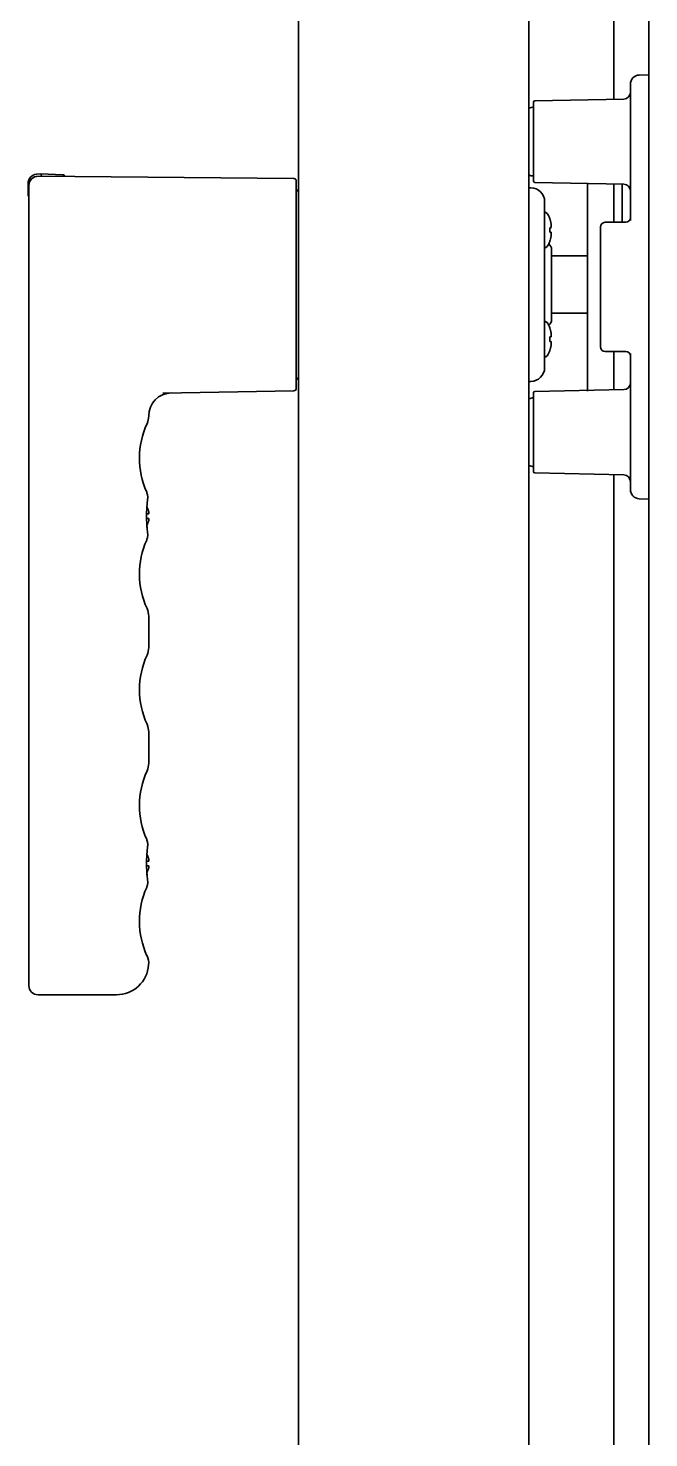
# Model space of a CAD drawing. Extents: x 6336 to 10269, y -393 to 3371.
# Drawn here: x 7337.4 to 7472.1, y 1576.5 to 1882.1 of the extents above; entities that cross this region are included whole.
import ezdxf

# ---------------------------------------------------------------- set-up
doc = ezdxf.new("R2010")
doc.units = 0
doc.header["$LTSCALE"] = 5
doc.layers.add('1', color=7, linetype='CONTINUOUS', true_color=0xffffff)

msp = doc.modelspace()

# ---------------------------------------------------------------- linework, layer by layer
at = {"layer": '1', "color": 7, "linetype": 'Continuous', "lineweight": 35}
for p, q in [((7396.07, 1400.78), (7396.07, 2252.28)), ((7446.07, 1400.78), (7446.07, 2252.28)), ((7472.07, 1374.13), (7472.07, 2252.53)), ((7464.48, 1866.66), (7464.48, 2217.57)), ((7470, 1871.95), (7472.07, 1872.03)), ((7468.07, 1864.96), (7468.07, 1869.96)), ((7447.07, 1848.95), (7447.07, 1866.1)), ((7466.64, 1866.76), (7447.31, 1866.35)), ((7468.07, 1840.45), (7468.07, 1864.96)), ((7340.17, 1850.53), (7339.25, 1850.45)), ((7339.59, 1850.01), (7395.08, 1849.53)), ((7340.17, 1850.53), (7344.94, 1850.36)), ((7337.42, 1848.45), (7337.42, 1845.82)), ((7337.57, 1674.53), (7337.57, 1848.01)), ((7395.57, 1849.03), (7395.57, 1804.02)), ((7395.57, 1843.06), (7395.57, 1846.55)), ((7446.51, 1847.52), (7446.07, 1847.52)), ((7447.31, 1848.7), (7466.64, 1848.3)), ((7458.74, 1848.46), (7458.74, 1803.41)), ((7464.48, 1840.03), (7464.48, 1848.39)), ((7466.31, 1840.03), (7466.31, 1848.31)), ((7449.47, 1844.52), (7449.47, 1808.53)), ((7450.57, 1840.87), (7450.58, 1840.87)), ((7465.52, 1840.03), (7462.57, 1840.03)), ((7465.52, 1840.03), (7467.07, 1840.03)), ((7395.57, 1835.07), (7395.57, 1838.12)), ((7450.57, 1838.87), (7450.91, 1838.87)), ((7450.91, 1837.87), (7450.57, 1837.87)), ((7461.57, 1839.03), (7461.57, 1813.03)), ((7450.58, 1835.87), (7450.57, 1835.87)), ((7450.97, 1834.13), (7450.97, 1818.92)), ((7450.97, 1832.73), (7458.74, 1832.73)), ((7395.57, 1816.91), (7395.57, 1821.41)), ((7450.97, 1820.33), (7458.74, 1820.33)), ((7395.57, 1814.93), (7395.57, 1815.75)), ((7450.57, 1817.18), (7450.58, 1817.18)), ((7450.57, 1815.18), (7450.91, 1815.18)), ((7450.91, 1814.18), (7450.57, 1814.18)), ((7450.58, 1812.18), (7450.57, 1812.18)), ((7465.52, 1812.03), (7462.57, 1812.03)), ((7464.48, 1803.66), (7464.48, 1812.03)), ((7467.07, 1812.03), (7465.52, 1812.03)), ((7468.07, 1787.09), (7468.07, 1811.6)), ((7395.08, 1803.52), (7366.66, 1803.02)), ((7446.51, 1805.53), (7446.07, 1805.53)), ((7466.64, 1803.76), (7447.31, 1803.35)), ((7447.07, 1785.95), (7447.07, 1803.1)), ((7447.31, 1785.7), (7466.64, 1785.3)), ((7464.48, 1447.26), (7464.48, 1785.39)), ((7468.07, 1782.1), (7468.07, 1787.09)), ((7363.14, 1781.53), (7363.16, 1781.47)), ((7363.17, 1781.45), (7363.16, 1781.47)), ((7363.2, 1781.33), (7363.17, 1781.45)), ((7363.29, 1781.03), (7363.2, 1781.33)), ((7363.35, 1780.4), (7363.28, 1781.04)), ((7363.32, 1779.8), (7363.35, 1780.4)), ((7363.32, 1779.8), (7363.32, 1779.8)), ((7363.32, 1779.8), (7363.32, 1779.8)), ((7472.07, 1780.03), (7470, 1780.1)), ((7363.07, 1776.83), (7363.57, 1776.83)), ((7363.07, 1775.83), (7363.07, 1776.33)), ((7363.57, 1775.83), (7363.07, 1775.83)), ((7363.16, 1778.37), (7363.16, 1778.38)), ((7363.16, 1778.37), (7363.16, 1778.38)), ((7363.16, 1774.27), (7363.16, 1774.28)), ((7363.16, 1774.27), (7363.16, 1774.28)), ((7363.32, 1772.85), (7363.32, 1772.85)), ((7363.14, 1771.12), (7363.16, 1771.18)), ((7363.16, 1771.18), (7363.19, 1771.28)), ((7363.19, 1771.28), (7363.2, 1771.32)), ((7363.28, 1771.62), (7363.29, 1771.63)), ((7363.57, 1754.61), (7363.57, 1747.84)), ((7363.57, 1729.51), (7363.57, 1722.74)), ((7363.14, 1706.23), (7363.16, 1706.17)), ((7363.17, 1706.15), (7363.16, 1706.17)), ((7363.17, 1706.15), (7363.16, 1706.17)), ((7363.2, 1706.03), (7363.17, 1706.15)), ((7363.29, 1705.73), (7363.2, 1706.03)), ((7363.35, 1705.1), (7363.28, 1705.74)), ((7363.16, 1703.07), (7363.16, 1703.08)), ((7363.16, 1703.07), (7363.16, 1703.08)), ((7363.23, 1703.83), (7363.32, 1704.5)), ((7363.32, 1704.5), (7363.35, 1705.1)), ((7363.32, 1704.5), (7363.32, 1704.5)), ((7363.32, 1704.5), (7363.32, 1704.5)), ((7363.07, 1701.53), (7363.57, 1701.53)), ((7363.07, 1700.53), (7363.07, 1701.03)), ((7363.57, 1700.53), (7363.07, 1700.53)), ((7363.16, 1698.97), (7363.16, 1698.98)), ((7363.16, 1698.97), (7363.16, 1698.98)), ((7363.32, 1697.55), (7363.32, 1697.55)), ((7363.32, 1697.55), (7363.32, 1697.55)), ((7363.14, 1695.82), (7363.16, 1695.88)), ((7363.16, 1695.88), (7363.19, 1695.98)), ((7363.19, 1695.98), (7363.2, 1696.02)), ((7363.28, 1696.32), (7363.29, 1696.33)), ((7356.57, 1672.53), (7339.57, 1672.53))]:
    msp.add_line(p, q, dxfattribs=at)
for points in [[(7363.21, 1796.37), (7363.38, 1796.83), (7363.55, 1797.59), (7363.57, 1798.04)], [(7363.23, 1773.51), (7363.13, 1774.56), (7363.07, 1775.72), (7363.07, 1776.9), (7363.13, 1778.06), (7363.23, 1779.11), (7363.32, 1779.8)], [(7363.32, 1779.8), (7363.35, 1780.38), (7363.29, 1781.03)], [(7363.32, 1772.85), (7363.23, 1773.54), (7363.18, 1774.01)], [(7363.2, 1771.32), (7363.28, 1771.61), (7363.35, 1772.25), (7363.32, 1772.85)], [(7363.29, 1771.63), (7363.35, 1772.28), (7363.32, 1772.85)], [(7363.57, 1754.61), (7363.55, 1755.07), (7363.38, 1755.83), (7363.21, 1756.28)], [(7363.21, 1746.17), (7363.38, 1746.63), (7363.55, 1747.39), (7363.57, 1747.84)], [(7363.57, 1729.51), (7363.55, 1729.97), (7363.38, 1730.73), (7363.21, 1731.18)], [(7363.21, 1721.07), (7363.38, 1721.53), (7363.55, 1722.29), (7363.57, 1722.74)], [(7363.32, 1704.5), (7363.35, 1705.08), (7363.29, 1705.73)], [(7363.23, 1698.21), (7363.13, 1699.26), (7363.07, 1700.42), (7363.07, 1701.6), (7363.13, 1702.76), (7363.23, 1703.81), (7363.32, 1704.5)], [(7363.32, 1697.55), (7363.23, 1698.24), (7363.18, 1698.71)], [(7363.2, 1696.02), (7363.28, 1696.31), (7363.35, 1696.95), (7363.32, 1697.55)], [(7363.29, 1696.33), (7363.35, 1696.98), (7363.32, 1697.55)]]:
    msp.add_lwpolyline(points, dxfattribs=at)
for centre, radius, start, end in [((7470.07, 1869.96), 2, 92, 180), ((7466.57, 1868.25), 1.5, 272.5, 0), ((7447.33, 1862.03), 3, 94.891, 114.7456), ((7447.32, 1866.1), 0.25, 92.5, 180), ((7339.42, 1848.45), 2, 95, 180), ((7339.57, 1848.01), 2, 89.5, 180), ((7344.92, 1849.86), 0.5, 12.2164, 88), ((7395.07, 1849.03), 0.5, 0, 89.5), ((7447.33, 1853.03), 3, 245.2544, 265.109), ((7396.07, 1846.55), 0.5, 89.5, 180), ((7446.47, 1844.52), 3, 0, 89.25), ((7447.32, 1848.95), 0.25, 180, 267.5), ((7466.57, 1846.8), 1.5, 0, 87.5), ((7337.67, 1845.82), 0.25, 180, 245.9607), ((7448.97, 1840.87), 1.5, 24.7199, 70.2058), ((7443.97, 1838.57), 7, 19.1821, 24.7199), ((7443.95, 1838.56), 7.01, 17.6949, 19.259), ((7443.95, 1838.56), 7.01, 16.1381, 17.6948), ((7443.94, 1838.56), 7.02, 15.8544, 16.1382), ((7443.94, 1838.55), 7.02, 14.5816, 15.8543), ((7443.93, 1838.55), 7.03, 14.0137, 14.5816), ((7443.92, 1838.55), 7.04, 13.0187, 14.0136), ((7443.92, 1838.55), 7.04, 12.287, 13.0187), ((7443.91, 1838.55), 7.05, 11.4455, 12.287), ((7462.57, 1839.03), 1, 90, 180), ((7467.07, 1841.03), 1, 270, 0), ((7443.41, 1838.37), 7.17, 356.0052, 3.9948), ((7443.89, 1838.54), 7.07, 10.5913, 11.4454), ((7443.88, 1838.54), 7.09, 9.8684, 10.5914), ((7443.88, 1838.2), 7.09, 349.4086, 350.1316), ((7443.85, 1838.54), 7.11, 8.8538, 9.8681), ((7443.85, 1838.2), 7.11, 350.1319, 351.1462), ((7443.83, 1838.53), 7.14, 8.2981, 8.854), ((7443.83, 1838.21), 7.14, 351.146, 351.7019), ((7443.77, 1838.53), 7.19, 6.7465, 8.2965), ((7443.77, 1838.22), 7.19, 351.7035, 353.2535), ((7446.74, 1839.12), 4.18, 2.3502, 3.3845), ((7446.74, 1839.12), 4.18, 356.6153, 357.5762), ((7446.74, 1837.62), 4.18, 2.4238, 3.3847), ((7446.74, 1837.62), 4.18, 356.6155, 357.6498), ((7446.7, 1839.12), 4.22, 1.9486, 2.3513), ((7446.68, 1839.12), 4.24, 1.3637, 1.9484), ((7446.66, 1839.12), 4.26, 0.8923, 1.3639), ((7446.64, 1839.12), 4.27, 0.4067, 0.8922), ((7446.64, 1839.12), 4.28, 359.464, 0.4068), ((7446.65, 1839.12), 4.27, 358.909, 359.4642), ((7446.66, 1839.12), 4.26, 358.523, 358.9089), ((7446.68, 1839.12), 4.24, 357.8846, 358.5233), ((7446.7, 1839.12), 4.21, 357.5752, 357.8843), ((7446.71, 1837.62), 4.21, 2.1156, 2.4248), ((7446.68, 1837.62), 4.24, 1.4767, 2.1153), ((7446.66, 1837.62), 4.26, 1.0911, 1.477), ((7446.65, 1837.62), 4.27, 0.5359, 1.091), ((7446.64, 1837.62), 4.28, 0.1029, 0.536), ((7446.64, 1837.62), 4.28, 359.5932, 0.1029), ((7446.65, 1837.62), 4.27, 359.1077, 359.5933), ((7446.66, 1837.62), 4.26, 358.6361, 359.1077), ((7446.68, 1837.62), 4.24, 358.0516, 358.6363), ((7446.7, 1837.62), 4.22, 357.6487, 358.0514), ((7448.97, 1835.87), 1.5, 289.7942, 335.2801), ((7443.97, 1838.17), 7, 335.2801, 340.8179), ((7449.47, 1834.13), 1.5, 0, 53.2696), ((7443.95, 1838.18), 7.01, 340.741, 342.3051), ((7443.95, 1838.18), 7.01, 342.3052, 343.8619), ((7443.94, 1838.18), 7.02, 343.8618, 344.1456), ((7443.94, 1838.19), 7.02, 344.1457, 345.4184), ((7443.93, 1838.19), 7.03, 345.4184, 345.9863), ((7443.92, 1838.19), 7.04, 345.9864, 346.9813), ((7443.92, 1838.19), 7.04, 346.9813, 347.713), ((7443.91, 1838.19), 7.05, 347.713, 348.5545), ((7443.89, 1838.2), 7.07, 348.5546, 349.4087), ((7449.47, 1818.92), 1.5, 306.7304, 0), ((7448.97, 1817.18), 1.5, 24.7199, 70.2058), ((7443.97, 1814.88), 7, 19.1821, 24.7199), ((7443.95, 1814.87), 7.01, 17.6949, 19.259), ((7443.95, 1814.87), 7.01, 16.1381, 17.6948), ((7443.94, 1814.87), 7.02, 15.8544, 16.1382), ((7443.94, 1814.87), 7.02, 14.5816, 15.8543), ((7443.93, 1814.87), 7.03, 14.0137, 14.5816), ((7443.92, 1814.86), 7.04, 13.0187, 14.0136), ((7443.92, 1814.86), 7.04, 12.287, 13.0187), ((7443.91, 1814.86), 7.05, 11.4455, 12.287), ((7443.89, 1814.86), 7.07, 10.5913, 11.4454), ((7443.88, 1814.85), 7.09, 9.8684, 10.5914), ((7443.85, 1814.85), 7.11, 8.8538, 9.8681), ((7443.83, 1814.85), 7.14, 8.2981, 8.854), ((7443.77, 1814.84), 7.19, 6.7465, 8.2965), ((7446.74, 1815.44), 4.18, 2.3502, 3.3845), ((7446.7, 1815.43), 4.22, 1.9486, 2.3513), ((7446.68, 1815.43), 4.24, 1.3637, 1.9484), ((7443.41, 1814.68), 7.17, 356.0052, 3.9948), ((7443.95, 1814.49), 7.01, 342.3052, 343.8619), ((7443.94, 1814.5), 7.02, 343.8618, 344.1456), ((7443.94, 1814.5), 7.02, 344.1457, 345.4184), ((7443.93, 1814.5), 7.03, 345.4184, 345.9863), ((7443.92, 1814.5), 7.04, 345.9864, 346.9813), ((7443.92, 1814.5), 7.04, 346.9813, 347.713), ((7443.91, 1814.5), 7.05, 347.713, 348.5545), ((7443.89, 1814.51), 7.07, 348.5546, 349.4087), ((7443.88, 1814.51), 7.09, 349.4086, 350.1316), ((7443.85, 1814.52), 7.11, 350.1319, 351.1462), ((7443.83, 1814.52), 7.14, 351.146, 351.7019), ((7443.77, 1814.53), 7.19, 351.7035, 353.2535), ((7446.74, 1815.43), 4.18, 356.6153, 357.5762), ((7446.74, 1813.94), 4.18, 2.4238, 3.3847), ((7446.74, 1813.93), 4.18, 356.6155, 357.6498), ((7446.66, 1815.43), 4.26, 0.8923, 1.3639), ((7446.64, 1815.43), 4.27, 0.4067, 0.8922), ((7446.64, 1815.43), 4.28, 359.464, 0.4068), ((7446.65, 1815.43), 4.27, 358.909, 359.4642), ((7446.66, 1815.43), 4.26, 358.523, 358.9089), ((7446.68, 1815.43), 4.24, 357.8846, 358.5233), ((7446.7, 1815.43), 4.21, 357.5752, 357.8843), ((7446.71, 1813.93), 4.21, 2.1156, 2.4248), ((7446.68, 1813.93), 4.24, 1.4767, 2.1153), ((7446.66, 1813.93), 4.26, 1.0911, 1.477), ((7446.65, 1813.93), 4.27, 0.5359, 1.091), ((7446.64, 1813.93), 4.28, 0.1029, 0.536), ((7446.64, 1813.93), 4.28, 359.5932, 0.1029), ((7446.65, 1813.93), 4.27, 359.1077, 359.5933), ((7446.66, 1813.93), 4.26, 358.6361, 359.1077), ((7446.68, 1813.93), 4.24, 358.0516, 358.6363), ((7446.7, 1813.93), 4.22, 357.6487, 358.0514), ((7462.57, 1813.03), 1, 180, 270), ((7448.97, 1812.18), 1.5, 289.7942, 335.2801), ((7443.97, 1814.48), 7, 335.2801, 340.8179), ((7443.95, 1814.49), 7.01, 340.741, 342.3051), ((7467.07, 1811.03), 1, 0, 90), ((7396.07, 1806.5), 0.5, 180, 270.5), ((7446.47, 1808.53), 3, 270.75, 0), ((7395.07, 1804.02), 0.5, 271, 360), ((7447.32, 1803.1), 0.25, 92.5, 180), ((7466.57, 1805.25), 1.5, 272.5, 0), ((7368.57, 1798.05), 5, 91, 180), ((7447.33, 1799.03), 3, 94.891, 114.7456), ((7379.57, 1788.88), 18, 155.3799, 204.086), ((7447.33, 1790.03), 3, 245.2544, 265.109), ((7447.32, 1785.95), 0.25, 180, 267.5), ((7466.57, 1783.8), 1.5, 0, 87.5), ((7470.07, 1782.1), 2, 180, 268), ((7358.97, 1776.14), 4.75, 26.6813, 28.0074), ((7358.97, 1776.14), 4.74, 25.5402, 26.6812), ((7358.98, 1776.15), 4.74, 24.5722, 25.5402), ((7358.98, 1776.15), 4.73, 23.3175, 24.5722), ((7358.99, 1776.15), 4.73, 22.5474, 23.3174), ((7358.99, 1776.15), 4.72, 21.0025, 22.5476), ((7359, 1776.16), 4.72, 20.5181, 21.0023), ((7359.01, 1776.16), 4.7, 18.4656, 20.5187), ((7359.03, 1776.17), 4.68, 17.3773, 18.465), ((7359.05, 1776.17), 4.67, 16.3949, 17.3772), ((7359.08, 1776.18), 4.64, 14.3176, 16.3964), ((7361.58, 1777.07), 2.01, 5.1401, 7.2744), ((7361.58, 1777.08), 2.01, 352.7259, 354.7415), ((7361.58, 1775.57), 2.01, 5.2585, 7.2741), ((7361.6, 1777.07), 1.98, 4.2856, 5.1372), ((7361.61, 1777.08), 1.97, 3.0233, 4.286), ((7361.62, 1777.08), 1.96, 1.9964, 3.0228), ((7361.63, 1777.08), 1.95, 0.9261, 1.9964), ((7361.63, 1777.08), 1.95, 358.8459, 0.9258), ((7361.63, 1777.08), 1.96, 357.6234, 358.8455), ((7361.62, 1777.08), 1.96, 356.7841, 357.6235), ((7361.61, 1777.08), 1.97, 355.3984, 356.7833), ((7361.6, 1777.08), 1.98, 354.7442, 355.3991), ((7358.97, 1776.51), 4.75, 331.9926, 333.3187), ((7358.97, 1776.51), 4.74, 333.3188, 334.4598), ((7358.98, 1776.51), 4.74, 334.4598, 335.4278), ((7358.98, 1776.5), 4.73, 335.4278, 336.6825), ((7358.99, 1776.5), 4.73, 336.6826, 337.4526), ((7358.99, 1776.5), 4.72, 337.4524, 338.9975), ((7359, 1776.5), 4.72, 338.9977, 339.4819), ((7359.01, 1776.49), 4.7, 339.4813, 341.5344), ((7359.03, 1776.49), 4.68, 341.535, 342.6227), ((7359.05, 1776.48), 4.67, 342.6228, 343.6051), ((7359.08, 1776.47), 4.64, 343.6036, 345.6824), ((7361.58, 1775.58), 2.01, 352.7256, 354.8598), ((7361.6, 1775.57), 1.98, 4.6009, 5.2558), ((7361.61, 1775.58), 1.97, 3.2167, 4.6016), ((7361.62, 1775.58), 1.96, 2.3765, 3.2159), ((7361.63, 1775.58), 1.95, 1.1545, 2.3767), ((7361.63, 1775.58), 1.95, 0.1995, 1.1541), ((7361.63, 1775.58), 1.95, 359.0741, 0.1995), ((7361.63, 1775.58), 1.95, 358.0037, 359.0738), ((7361.63, 1775.58), 1.96, 356.9771, 358.0037), ((7361.61, 1775.58), 1.97, 355.714, 356.9766), ((7361.6, 1775.58), 1.98, 354.8627, 355.7144), ((7379.57, 1763.78), 18, 155.914, 204.6201), ((7379.57, 1738.68), 18, 155.3799, 204.6201), ((7379.57, 1713.58), 18, 155.3799, 204.086), ((7358.97, 1700.84), 4.75, 26.6813, 28.0074), ((7358.97, 1700.84), 4.74, 25.5402, 26.6812), ((7358.98, 1700.85), 4.74, 24.5722, 25.5402), ((7358.98, 1700.85), 4.73, 23.3175, 24.5722), ((7358.99, 1700.85), 4.73, 22.5474, 23.3174), ((7358.99, 1700.85), 4.72, 21.0025, 22.5476), ((7359, 1700.86), 4.72, 20.5181, 21.0023), ((7359.01, 1700.86), 4.7, 18.4656, 20.5187), ((7358.99, 1701.2), 4.72, 337.4524, 338.9975), ((7359, 1701.2), 4.72, 338.9977, 339.4819), ((7359.01, 1701.19), 4.7, 339.4813, 341.5344), ((7359.03, 1700.87), 4.68, 17.3773, 18.465), ((7359.03, 1701.19), 4.68, 341.535, 342.6227), ((7359.05, 1700.87), 4.67, 16.3949, 17.3772), ((7359.05, 1701.18), 4.67, 342.6228, 343.6051), ((7359.08, 1700.88), 4.64, 14.3176, 16.3964), ((7359.08, 1701.17), 4.64, 343.6036, 345.6824), ((7361.58, 1701.77), 2.01, 5.1401, 7.2744), ((7361.58, 1701.78), 2.01, 352.7259, 354.7415), ((7361.58, 1700.27), 2.01, 5.2585, 7.2741), ((7361.58, 1700.28), 2.01, 352.7256, 354.8598), ((7361.6, 1701.77), 1.98, 4.2856, 5.1372), ((7361.61, 1701.78), 1.97, 3.0233, 4.286), ((7361.62, 1701.78), 1.96, 1.9964, 3.0228), ((7361.63, 1701.78), 1.95, 0.9261, 1.9964), ((7361.63, 1701.78), 1.95, 358.8459, 0.9258), ((7361.63, 1701.78), 1.96, 357.6234, 358.8455), ((7361.62, 1701.78), 1.96, 356.7841, 357.6235), ((7361.61, 1701.78), 1.97, 355.3984, 356.7833), ((7361.6, 1701.78), 1.98, 354.7442, 355.3991), ((7361.6, 1700.27), 1.98, 4.6009, 5.2558), ((7361.61, 1700.28), 1.97, 3.2167, 4.6016), ((7361.62, 1700.28), 1.96, 2.3765, 3.2159), ((7361.63, 1700.28), 1.95, 1.1545, 2.3767), ((7361.63, 1700.28), 1.95, 0.1995, 1.1541), ((7361.63, 1700.28), 1.95, 359.0741, 0.1995), ((7361.63, 1700.28), 1.95, 358.0037, 359.0738), ((7361.63, 1700.28), 1.96, 356.9771, 358.0037), ((7361.61, 1700.28), 1.97, 355.714, 356.9766), ((7361.6, 1700.28), 1.98, 354.8627, 355.7144), ((7358.97, 1701.21), 4.75, 331.9926, 333.3187), ((7358.97, 1701.21), 4.74, 333.3188, 334.4598), ((7358.98, 1701.21), 4.74, 334.4598, 335.4278), ((7358.98, 1701.2), 4.73, 335.4278, 336.6825), ((7358.99, 1701.2), 4.73, 336.6826, 337.4526), ((7379.57, 1688.48), 18, 155.914, 204.5781), ((7356.57, 1679.53), 7, 270, 356.1708), ((7359.57, 1679.33), 4, 356.173, 24.5781), ((7339.57, 1674.53), 2, 180, 270)]:
    msp.add_arc(centre, radius, start, end, dxfattribs=at)
msp.add_ellipse((7326.1, 1850.52), major_axis=(-14.32, 0.5), ratio=0.034884, start_param=3.142812, end_param=3.196638, dxfattribs=at)
msp.add_open_spline([(7340.4, 1850.05), (7340.35, 1850.08), (7340.28, 1850.19), (7340.24, 1850.36), (7340.21, 1850.45), (7340.19, 1850.53), (7340.17, 1850.53)], degree=3, knots=[0, 0, 0, 0, 0.366186, 0.687736, 0.908142, 1, 1, 1, 1], dxfattribs=at)

doc.saveas('drawing.dxf')
